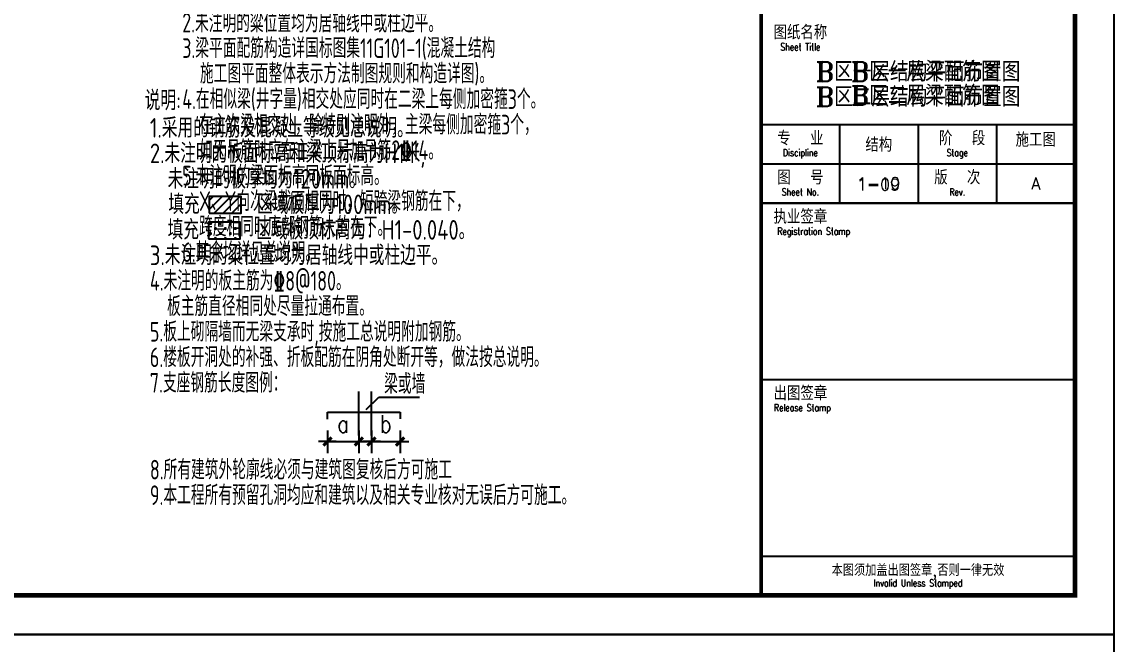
# Model space of a CAD drawing. Header units: millimetres. Extents: x 2998490 to 15040601, y 444546 to 7822218.
# Drawn here: x 14452580 to 14480429, y 7653718 to 7669585 of the extents above; entities that cross this region are included whole.
import ezdxf
from ezdxf.enums import TextEntityAlignment as Align

# ---------------------------------------------------------------- set-up
doc = ezdxf.new("R2010")
doc.units = ezdxf.units.MM
doc.header["$LTSCALE"] = 2000
for name, color, linetype in [('3-ban', 84, 'Continuous'), ('3-liang-R截面-X', 50, 'Continuous'), ('图框', 7, 'Continuous')]:
    doc.layers.add(name, color=color, linetype=linetype)
doc.styles.add('DIM_FONT', font='SIMPLEX', dxfattribs={"width": 0.8, "bigfont": 'HZTXT'})
doc.styles.add('TKZ1_tjhts.shx', font='tjromant.shx', dxfattribs={"bigfont": 'tjhts.shx'})
doc.styles.add('TKZ2_tjkts.shx', font='tjromant.shx', dxfattribs={"bigfont": 'tjkts.shx'})
doc.styles.add('TSSD_Rein', font='Tssdeng.shx', dxfattribs={"width": 0.7, "bigfont": 'hztxt.shx'})
doc.dimstyles.new('AXIS150', dxfattribs={"dimscale": 1.5, "dimtxt": 300, "dimasz": 1, "dimexe": 200, "dimexo": 200, "dimgap": 150, "dimtad": 1, "dimdec": 0, "dimzin": 0, "dimdsep": 46, "dimtxsty": 'DIM_FONT', "dimblk1": '_DIMX', "dimblk2": '_DIMX', "dimsah": 1, "dimcen": 0.09, "dimclrt": 7, "dimadec": 0, "dimazin": 0, "dimtfac": 1, "dimtdec": 0, "dimtix": 1, "dimtmove": 2, "dimatfit": 3, "dimfxl": 0, "dimtolj": 1, "dimtzin": 0, "dimarcsym": 0})

# ---------------------------------------------------------------- blocks, each defined once
blk = doc.blocks.new('TJAD_TK_A0')
at = {"layer": '图框'}
for p, q in [((2162, 399.3), (973, 399.3)), ((2162, -441.7), (2162, 399.3)), ((2072, -311.7), (2152, -311.7)), ((2092, -311.7), (2092, -331.7)), ((2112, -311.7), (2112, -331.7)), ((2132, -311.7), (2132, -331.7)), ((2072, -321.7), (2152, -321.7)), ((2072, -376.7), (2152, -376.7)), ((2072, -421.7), (2152, -421.7)), ((973, -441.7), (2162, -441.7))]:
    blk.add_line(p, q, dxfattribs=at)
at = {"layer": '图框', "const_width": 1.2}
blk.add_lwpolyline([(2152, -431.7), (2152, 389.3), (998, 389.3), (998, -431.7)], close=True, dxfattribs=at)
at = {"layer": '图框'}
for points, const_width in [([(2072, 389.3), (2072, -431.7)], 1), ([(2072, -331.7), (2152, -331.7)], 0.6)]:
    blk.add_lwpolyline(points, dxfattribs=dict(at, const_width=const_width))
at = {"layer": '图框', "style": 'TKZ2_tjkts.shx'}
for s, height, p in [('图纸名称', 3.6, (2082, -288.16)), ('专  业', 3.6, (2082, -315.16)), (' 阶  段', 3.6, (2122, -315.16)), ('版  次', 3.6, (2122, -325.16)), ('图  号', 3.6, (2082, -325.16)), ('执业签章', 3.6, (2082, -335.16)), ('出图签章', 3.6, (2082, -380.16)), ('本图须加盖出图签章,否则一律无效', 3, (2112, -425.28))]:
    blk.add_text(s, height=height, dxfattribs=at).set_placement(p, align=Align.MIDDLE_CENTER)
at = {"layer": '图框', "style": 'TKZ2_tjkts.shx', "width": 0.8}
for s, p in [('Sheet Title', (2082, -291.86)), ('Discipline', (2082, -318.86)), ('Stage', (2122, -318.86)), ('Sheet No.', (2082, -328.86)), ('Rev.', (2122, -328.86)), ('Registration Stamp', (2085.41, -338.86)), ('Release Stamp', (2082.52, -383.86)), ('Invalid Unless Stamped', (2112, -428.53))]:
    blk.add_text(s, height=1.8, dxfattribs=at).set_placement(p, align=Align.MIDDLE_CENTER)
blk = doc.blocks.new('_DIMX')
blk.add_line((-150, 0), (150, 0))
at = {"const_width": 50}
blk.add_lwpolyline([(-70, -70), (70, 70)], dxfattribs=at)
blk = doc.blocks.new('*D958')
at = {"layer": '3-ban', "color": 0, "lineweight": -2}
for p, q in [((14460371, 7659165), (14460371, 7658585)), ((14461171, 7659165), (14461171, 7658585)), ((14460373, 7658885), (14461170, 7658885))]:
    blk.add_line(p, q, dxfattribs=at)
at = {"layer": 'Defpoints', "color": 0}
for p in [(14460371, 7659465), (14461172, 7659465), (14461171, 7658885)]:
    blk.add_point(p, dxfattribs=at)
at = {"layer": '3-ban', "color": 0, "lineweight": -2, "xscale": 1.5, "yscale": 1.5, "zscale": 1.5}
for p, rotation in [((14460371, 7658885), 179.9941877224497), ((14461171, 7658885), 359.9941877224497)]:
    blk.add_blockref('_DIMX', p, dxfattribs=dict(at, rotation=rotation))
at = {"layer": '3-ban', "color": 7, "insert": (14460771, 7659335), "char_height": 450, "attachment_point": 5, "rotation": 359.9942, "style": 'DIM_FONT'}
blk.add_mtext('\\A1;a', dxfattribs=at)
blk = doc.blocks.new('*D959')
at = {"layer": '3-ban', "color": 0, "lineweight": -2}
for p, q in [((14461496, 7659165), (14461496, 7658585)), ((14462224, 7659164), (14462224, 7658584)), ((14461498, 7658885), (14462222, 7658884))]:
    blk.add_line(p, q, dxfattribs=at)
at = {"layer": 'Defpoints', "color": 0}
for p in [(14461496, 7659465), (14462224, 7659464), (14462224, 7658884)]:
    blk.add_point(p, dxfattribs=at)
at = {"layer": '3-ban', "color": 0, "lineweight": -2, "xscale": 1.5, "yscale": 1.5, "zscale": 1.5}
for p, rotation in [((14461496, 7658885), 179.9941877224497), ((14462224, 7658884), 359.9941877224497)]:
    blk.add_blockref('_DIMX', p, dxfattribs=dict(at, rotation=rotation))
at = {"layer": '3-ban', "color": 7, "insert": (14461860, 7659334), "char_height": 450, "attachment_point": 5, "rotation": 359.9942, "style": 'DIM_FONT'}
blk.add_mtext('\\A1;b', dxfattribs=at)

msp = doc.modelspace()

# ---------------------------------------------------------------- hatches: boundary and pattern name
at = {"layer": '3-ban'}
h = msp.add_hatch(dxfattribs=at)
h.set_pattern_fill('ANSI31', color=256, scale=50, style=0)
h.set_pattern_definition([(45, (11516472.46, 6847524.57), (-112.2532015, 112.2532015), [])])
h.paths.add_polyline_path([(14457358.3, 7665131.8), (14457358.3, 7664706.4), (14458168.8, 7664706.4), (14458168.8, 7665131.8)])
h = msp.add_hatch(dxfattribs=at)
h.set_pattern_fill('CROSS', color=256, scale=20, style=0)
h.set_pattern_definition([(0, (236023.51, -4452.54), (127, 127), [63.5, -190.5]), (90, (236055.26, -4484.29), (-127, 127), [63.5, -190.5])])
h.paths.add_polyline_path([(14457338, 7664056.4), (14458148.5, 7664056.4), (14458148.5, 7664481.8), (14457338, 7664481.8)])

# ---------------------------------------------------------------- linework, layer by layer
for p, q in [((14461171.5, 7659039.2), (14461171.6, 7660160.5)), ((14461358.4, 7659700.8), (14461678.5, 7660011.8)), ((14461496.2, 7659039.2), (14461496.4, 7660160.4)), ((14461678.5, 7660011.8), (14462719.8, 7660011.6))]:
    msp.add_line(p, q, dxfattribs=at)
at = {"layer": '3-ban', "color": 1, "ltscale": 0.5}
for p, q in [((14460375.2, 7659456.8), (14460375.2, 7659635.2)), ((14460375.2, 7659635.2), (14462221.8, 7659635.2)), ((14462221.8, 7659635.2), (14462221.8, 7659462.6))]:
    msp.add_line(p, q, dxfattribs=at)
at = {"layer": '3-ban', "elevation": 7597.5}
for points in [[(14457358.3, 7664706.4), (14458168.8, 7664706.4), (14458168.8, 7665131.8), (14457358.3, 7665131.8)], [(14457338, 7664056.4), (14458148.5, 7664056.4), (14458148.5, 7664481.8), (14457338, 7664481.8)]]:
    msp.add_lwpolyline(points, close=True, dxfattribs=at)

# ---------------------------------------------------------------- block references
at = {"layer": '图框', "xscale": 100, "yscale": 100, "zscale": 100}
for p in [(14264228.6, 7698133.9), (14264228.6, 7614033.9)]:
    msp.add_blockref('TJAD_TK_A0', p, dxfattribs=at)

# ---------------------------------------------------------------- texts
at = {"layer": '3-ban', "style": 'TKZ1_tjhts.shx'}
for s, height, p in [('B区一层结构平面布置图', 500, (14475428.6, 7668313.6)), ('B区二层结构平面布置图', 500, (14475428.6, 7667673.3)), ('1-09', 300, (14474420.8, 7665435.4))]:
    msp.add_text(s, height=height, dxfattribs=at).set_placement(p, align=Align.MIDDLE_CENTER)
at = {"layer": '3-ban', "color": 2, "style": 'TSSD_Rein', "width": 0.8}
msp.add_text('说明:', height=500, rotation=359.99419, dxfattribs=at).set_placement((14455713.8, 7667332.8))
at = {"layer": '3-ban', "style": 'TSSD_Rein'}
for s, width, p in [('1.采用的钢筋及混凝土等级见总说明。', 0.8, (14455844.5, 7666632.8)), ('2.未注明的板面标高和梁顶标高为H1米,', 0.8, (14455844.5, 7665982.8)), ('未注明的板厚均为120mm。', 0.8, (14456296.1, 7665332.8)), ('填充      区域板厚为100mm。', 0.8, (14456316.4, 7664682.8)), ('填充      区域板顶标高为：H1-0.040。', 0.8, (14456296.1, 7664032.8)), ('3.未注明的粱位置均为居轴线中或柱边平。', 0.8, (14455844.5, 7663382.8)), ('4.未注明的板主筋为%%1328@180。', 0.7, (14455844.5, 7662732.8)), ('板主筋直径相同处尽量拉通布置。', 0.7, (14456281.9, 7662082.8)), ('5.板上砌隔墙而无梁支承时,按施工总说明附加钢筋。', 0.7, (14455844.5, 7661432.8)), ('6.楼板开洞处的补强、折板配筋在阴角处断开等，做法按总说明。', 0.7, (14455844.5, 7660782.8)), ('7.支座钢筋长度图例：', 0.7, (14455844.5, 7660132.8)), ('梁或墙', 0.7, (14461816.9, 7660103.3)), ('8.所有建筑外轮廓线必须与建筑图复核后方可施工', 0.7, (14455844.5, 7657916.9)), ('9.本工程所有预留孔洞均应和建筑以及相关专业核对无误后方可施工。', 0.7, (14455844.5, 7657266.9))]:
    msp.add_text(s, height=500, rotation=359.99419, dxfattribs=dict(at, width=width)).set_placement(p)
at = {"layer": '3-liang-R截面-X', "style": 'TSSD_Rein', "width": 0.7}
for s, p in [('2.未注明的粱位置均为居轴线中或柱边平。', (14456669.1, 7669314.4)), ('3.梁平面配筋构造详国标图集11G101-1(混凝土结构', (14456669.1, 7668664.4)), ('施工图平面整体表示方法制图规则和构造详图)。', (14457120.5, 7668014.4)), ('4.在相似梁(井字量)相交处应同时在二梁上每侧加密箍3个。', (14456669.1, 7667364.4)), ('在主次梁相交处，除特别注明外，主梁每侧加密箍3个，', (14457097.8, 7666714.4)), ('如无吊筋时应在主梁上另加吊筋2%%13214。', (14457097.8, 7666064.4)), ('5.未注明的梁面标高同板面标高。', (14456669.1, 7665414.4)), ('X、Y向次梁截面相同时，短跨梁钢筋在下，', (14457097.8, 7664764.4)), ('跨度相同时底部钢筋大的在下。', (14457097.8, 7664114.4)), ('6.其余均详见总说明。', (14456669.1, 7663464.4))]:
    msp.add_text(s, height=500, rotation=359.99419, dxfattribs=at).set_placement(p)
at = {"layer": '3-liang-R截面-X', "style": 'TKZ1_tjhts.shx'}
for s, height, p in [('B区一层梁配筋图', 500, (14475609.8, 7668317)), ('B区二层梁配筋图', 500, (14475609.8, 7667707.9)), ('1-10', 300, (14474420.8, 7665469.7))]:
    msp.add_text(s, height=height, dxfattribs=at).set_placement(p, align=Align.MIDDLE_CENTER)
at = {"layer": '图框', "style": 'TKZ1_tjhts.shx'}
for s, height, p in [('施工图', 360, (14478428.6, 7666579.4)), ('结构', 360, (14474428.6, 7666452.5)), ('A', 300, (14478428.6, 7665463.6))]:
    msp.add_text(s, height=height, dxfattribs=at).set_placement(p, align=Align.MIDDLE_CENTER)

# ---------------------------------------------------------------- dimensions: what is measured, and where the dimension line sits
at = {"layer": '3-ban'}
for base, p1, p2, text, picture, middle in [((14461171.5, 7658884.5), (14460371.4, 7659464.7), (14461171.5, 7659464.6), 'a', '*D958', (14460771.4, 7659334.6)), ((14462223.8, 7658884.4), (14461496.3, 7659464.6), (14462223.8, 7659464.5), 'b', '*D959', (14461860, 7659334.5))]:
    dim = msp.add_linear_dim(base=base, p1=p1, p2=p2, angle=359.99419, text=text, dimstyle='AXIS150', dxfattribs=at)
    dim.commit()
    dim.dimension.update_dxf_attribs({"geometry": picture, "text_midpoint": middle})

doc.saveas('drawing.dxf')
